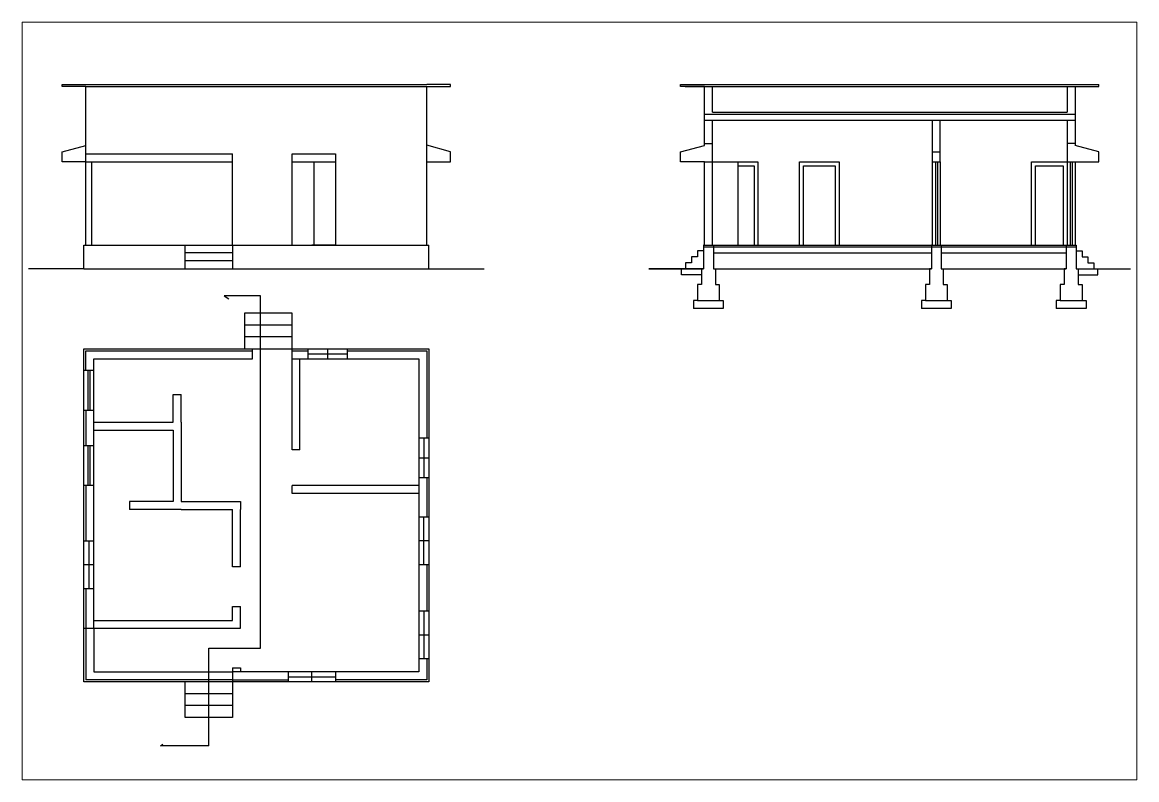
# Paper-space layout 'Layout1' of a CAD drawing. Header units: centimetres. Extents: x 27 to 244, y 18 to 166.
# The model-space entities are those that its viewports show. They can reach past a viewport. Long polylines and large blocks are cut down to what shows.
import ezdxf

# ---------------------------------------------------------------- set-up
doc = ezdxf.new("R2010")
doc.units = ezdxf.units.CM
doc.linetypes.add('ACAD_ISO03W100', pattern=[30, 12, -18])
doc.linetypes.add('CENTER', pattern=[50.8, 31.75, -6.35, 6.35, -6.35])
for name, color, linetype in [('CENTER LINE', 20, 'CENTER'), ('door', 10, 'Continuous'), ('Layer1', 7, 'ACAD_ISO03W100'), ('WINDOW', 73, 'Continuous')]:
    doc.layers.add(name, color=color, linetype=linetype)

msp = doc.modelspace()

# ---------------------------------------------------------------- linework, layer by layer
for p, q in [((4927.6, 6515.2), (4927.6, 6520.2)), ((4927.6, 6520.2), (4987.6, 6520.2)), ((4987.6, 6515.2), (4927.6, 6515.2)), ((4987.6, 6520.2), (5847.6, 6520.2)), ((4987.6, 6515.2), (5847.6, 6515.2)), ((4987.6, 6115.2), (4987.6, 6515.2)), ((5907.6, 6520.2), (5847.6, 6520.2)), ((5847.6, 6115.2), (5847.6, 6515.2)), ((5847.6, 6515.2), (5907.6, 6515.2)), ((5907.6, 6515.2), (5907.6, 6520.2)), ((6487.9, 6515.2), (6487.9, 6520.2)), ((6487.9, 6520.2), (6499, 6520.2)), ((6547.9, 6515.2), (6487.9, 6515.2)), ((6499, 6520.2), (7542.9, 6520.2)), ((6499, 6515.2), (7542.9, 6515.2)), ((6547.9, 6366.3), (6547.9, 6515.2)), ((6567.9, 6450.2), (6567.9, 6515.2)), ((7462.9, 6515.2), (7462.9, 6450.2)), ((7482.9, 6515.2), (7482.9, 6366.3)), ((7542.9, 6515.2), (7542.9, 6520.2)), ((6547.9, 6445.2), (7482.9, 6445.2)), ((6567.9, 6450.2), (7462.9, 6450.2)), ((6547.9, 6430.2), (7482.9, 6430.2)), ((6567.9, 6115.2), (6567.9, 6430.2)), ((7122.9, 6325.2), (7122.9, 6430.2)), ((7142.9, 6325.2), (7142.9, 6430.2)), ((7462.9, 6430.2), (7462.9, 6115.2)), ((4927.6, 6350.2), (4987.6, 6366.2)), ((5907.6, 6350.2), (5847.6, 6366.6)), ((6487.9, 6350.2), (6547.9, 6366.3)), ((6547.9, 6371.3), (6567.9, 6371.3)), ((7482.9, 6371.3), (7462.9, 6371.3)), ((7542.9, 6350.2), (7482.9, 6366.3)), ((4927.6, 6325.2), (4927.6, 6350.2)), ((4987.6, 6345.2), (5357.6, 6345.2)), ((5357.6, 6115.2), (5357.6, 6345.2)), ((5507.6, 6115.2), (5507.6, 6345.2)), ((5507.6, 6345.2), (5617.6, 6345.2)), ((5617.6, 6345.2), (5617.6, 6115.2)), ((5907.6, 6325.2), (5907.6, 6350.2)), ((6487.9, 6325.2), (6487.9, 6350.2)), ((7122.9, 6350.2), (7142.9, 6350.2)), ((7542.9, 6325.2), (7542.9, 6350.2)), ((4987.6, 6325.2), (4927.6, 6325.2)), ((4987.6, 6325.2), (5357.6, 6325.2)), ((5002.6, 6115.2), (5002.6, 6325.2)), ((5507.6, 6325.2), (5617.6, 6325.2)), ((5562.6, 6325.2), (5562.6, 6115.2)), ((5847.6, 6325.2), (5907.6, 6325.2)), ((6547.9, 6325.2), (6487.9, 6325.2)), ((6547.9, 6115.2), (6547.9, 6325.2)), ((6547.9, 6325.2), (6632.9, 6325.2)), ((6632.9, 6115.2), (6632.9, 6325.2)), ((6632.9, 6325.2), (6682.9, 6325.2)), ((6632.9, 6315.2), (6672.9, 6315.2)), ((6672.9, 6315.2), (6672.9, 6115.2)), ((6682.9, 6325.2), (6682.9, 6115.2)), ((6787.9, 6115.2), (6787.9, 6325.2)), ((6787.9, 6325.2), (6887.9, 6325.2)), ((6797.9, 6315.2), (6877.9, 6315.2)), ((6797.9, 6115.2), (6797.9, 6315.2)), ((6877.9, 6315.2), (6877.9, 6115.2)), ((6887.9, 6325.2), (6887.9, 6115.2)), ((7122.9, 6115.2), (7122.9, 6325.2)), ((7122.9, 6325.2), (7142.9, 6325.2)), ((7130.4, 6325.2), (7130.4, 6115.2)), ((7135.4, 6325.2), (7135.4, 6115.2)), ((7142.9, 6325.2), (7142.9, 6115.2)), ((7372.9, 6115.2), (7372.9, 6325.2)), ((7372.9, 6325.2), (7462.9, 6325.2)), ((7382.9, 6315.2), (7452.9, 6315.2)), ((7382.9, 6115.2), (7382.9, 6315.2)), ((7452.9, 6315.2), (7452.9, 6115.2)), ((7462.9, 6325.2), (7482.9, 6325.2)), ((7470.4, 6325.2), (7470.4, 6115.2)), ((7475.4, 6325.2), (7475.4, 6115.2)), ((7482.9, 6325.2), (7542.9, 6325.2)), ((7482.9, 6325.2), (7482.9, 6115.2)), ((4982.6, 6115.2), (5852.6, 6115.2)), ((4982.6, 6055.2), (4982.6, 6115.2)), ((5237.6, 6055.2), (5237.6, 6115.2)), ((5357.6, 6115.2), (5357.6, 6055.2)), ((5617.6, 6115.2), (5557.6, 6115.2)), ((5852.6, 6055.2), (5852.6, 6115.2)), ((6545.4, 6115.2), (7485.4, 6115.2)), ((6547.9, 6115.2), (6545.4, 6115.2)), ((6545.4, 6115.2), (6545.4, 6055.2)), ((6545.4, 6110.2), (7485.4, 6110.2)), ((6570.4, 6115.2), (6570.4, 6055.2)), ((7122.9, 6115.2), (7120.4, 6115.2)), ((7120.4, 6115.2), (7120.4, 6055.2)), ((7145.4, 6115.2), (7145.4, 6055.2)), ((7460.4, 6115.2), (7460.4, 6055.2)), ((7485.4, 6115.2), (7485.4, 6055.2)), ((5357.6, 6095.2), (5237.6, 6095.2)), ((5357.6, 6075.2), (5237.6, 6075.2)), ((6530.4, 6085.2), (6515.4, 6085.2)), ((6515.4, 6085.2), (6515.4, 6070.2)), ((6545.4, 6100.2), (6530.4, 6100.2)), ((6530.4, 6100.2), (6530.4, 6085.2)), ((6570.4, 6095.2), (7120.4, 6095.2)), ((7145.4, 6095.2), (7460.4, 6095.2)), ((7485.4, 6100.2), (7500.4, 6100.2)), ((7500.4, 6100.2), (7500.4, 6085.2)), ((7500.4, 6085.2), (7515.4, 6085.2)), ((7515.4, 6085.2), (7515.4, 6070.2)), ((4912.6, 6055.2), (4842.6, 6055.2)), ((4982.6, 6055.2), (4912.6, 6055.2)), ((4982.6, 6055.2), (5852.6, 6055.2)), ((5852.6, 6055.2), (5992.6, 6055.2)), ((6407.9, 6055.2), (6545.4, 6055.2)), ((6545.4, 6055.2), (6407.9, 6055.2)), ((6490.4, 6040.2), (6490.4, 6055.2)), ((6515.4, 6070.2), (6500.4, 6070.2)), ((6500.4, 6070.2), (6500.4, 6055.2)), ((6545.4, 6055.2), (6540.4, 6055.2)), ((6540.4, 6055.2), (6540.4, 6015.2)), ((6544.9, 6055.2), (6542.9, 6055.2)), ((6570.4, 6055.2), (6575.4, 6055.2)), ((6570.4, 6055.2), (7120.4, 6055.2)), ((6575.4, 6055.2), (6575.4, 6015.2)), ((7120.4, 6055.2), (7115.4, 6055.2)), ((7115.4, 6055.2), (7115.4, 6015.2)), ((7145.4, 6055.2), (7150.4, 6055.2)), ((7145.4, 6055.2), (7460.4, 6055.2)), ((7150.4, 6055.2), (7150.4, 6015.2)), ((7460.4, 6055.2), (7455.4, 6055.2)), ((7455.4, 6055.2), (7455.4, 6015.2)), ((7485.4, 6055.2), (7490.4, 6055.2)), ((7485.4, 6055.2), (7490.4, 6055.2)), ((7485.4, 6055.2), (7622.9, 6055.2)), ((7490.4, 6055.2), (7490.4, 6015.2)), ((7515.4, 6070.2), (7530.4, 6070.2)), ((7530.4, 6070.2), (7530.4, 6055.2)), ((7540.4, 6040.2), (7540.4, 6055.2)), ((6540.4, 6040.2), (6490.4, 6040.2)), ((7490.4, 6040.2), (7540.4, 6040.2)), ((6540.4, 6015.2), (6530.4, 6015.2)), ((6530.4, 6015.2), (6530.4, 5975.2)), ((6575.4, 6015.2), (6585.4, 6015.2)), ((6585.4, 6015.2), (6585.4, 5975.2)), ((7115.4, 6015.2), (7105.4, 6015.2)), ((7105.4, 6015.2), (7105.4, 5975.2)), ((7150.4, 6015.2), (7160.4, 6015.2)), ((7160.4, 6015.2), (7160.4, 5975.2)), ((7455.4, 6015.2), (7445.4, 6015.2)), ((7445.4, 6015.2), (7445.4, 5975.2)), ((7490.4, 6015.2), (7500.4, 6015.2)), ((7500.4, 6015.2), (7500.4, 5975.2)), ((5336, 5986.8), (5347.9, 5979.2)), ((6530.4, 5975.2), (6520.4, 5975.2)), ((6520.4, 5975.2), (6520.4, 5955.2)), ((6530.4, 5975.2), (6585.4, 5975.2)), ((6585.4, 5975.2), (6595.4, 5975.2)), ((6595.4, 5975.2), (6595.4, 5955.2)), ((7105.4, 5975.2), (7095.4, 5975.2)), ((7095.4, 5975.2), (7095.4, 5955.2)), ((7105.4, 5975.2), (7160.4, 5975.2)), ((7160.4, 5975.2), (7170.4, 5975.2)), ((7170.4, 5975.2), (7170.4, 5955.2)), ((7445.4, 5975.2), (7435.4, 5975.2)), ((7435.4, 5975.2), (7435.4, 5955.2)), ((7445.4, 5975.2), (7500.4, 5975.2)), ((7500.4, 5975.2), (7510.4, 5975.2)), ((7510.4, 5975.2), (7510.4, 5955.2)), ((5507.6, 5943.4), (5387.6, 5943.4)), ((5387.6, 5943.4), (5387.6, 5853.4)), ((5507.6, 5853.4), (5507.6, 5943.4)), ((6595.4, 5955.2), (6520.4, 5955.2)), ((7170.4, 5955.2), (7095.4, 5955.2)), ((7510.4, 5955.2), (7435.4, 5955.2)), ((5507.6, 5913.4), (5387.6, 5913.4)), ((5507.6, 5883.4), (5387.6, 5883.4)), ((4987.6, 5798.4), (4987.6, 5848.4)), ((4987.6, 5848.4), (5407.6, 5848.4)), ((5407.6, 5828.4), (5407.6, 5853.4)), ((5507.6, 5598.4), (5507.6, 5853.4)), ((5507.6, 5848.4), (5547.6, 5848.4)), ((5547.6, 5853.4), (5547.6, 5828.4)), ((5597.6, 5828.4), (5597.6, 5853.4)), ((5647.6, 5828.4), (5647.6, 5853.4)), ((5647.6, 5848.4), (5847.6, 5848.4)), ((5847.6, 5848.4), (5847.6, 5628.4)), ((5007.6, 5148.4), (5007.6, 5828.4)), ((5007.6, 5828.4), (5407.6, 5828.4)), ((5507.6, 5828.4), (5827.6, 5828.4)), ((5527.6, 5598.4), (5527.6, 5828.4)), ((5547.6, 5840.9), (5647.6, 5840.9)), ((5827.6, 5828.4), (5827.6, 5038.4)), ((5007.6, 5798.4), (4982.6, 5798.4)), ((5207.6, 5668.4), (5207.6, 5738.4)), ((5207.6, 5738.4), (5227.6, 5738.4)), ((5227.6, 5668.4), (5227.6, 5738.4)), ((4982.6, 5698.4), (5007.6, 5698.4)), ((4987.6, 5698.4), (4987.6, 5608.4)), ((5007.6, 5668.4), (5207.6, 5668.4)), ((5227.6, 5668.4), (5227.6, 5468.4)), ((5007.6, 5648.4), (5207.6, 5648.4)), ((5207.6, 5648.4), (5207.6, 5468.4)), ((5852.6, 5628.4), (5827.6, 5628.4)), ((5840.1, 5628.4), (5840.1, 5528.4)), ((5007.6, 5608.4), (4982.6, 5608.4)), ((5527.6, 5598.4), (5507.6, 5598.4)), ((5827.6, 5578.4), (5852.6, 5578.4)), ((5827.6, 5528.4), (5852.6, 5528.4)), ((5847.6, 5528.4), (5847.6, 5429.6)), ((5007.6, 5508.4), (4982.6, 5508.4)), ((4987.6, 5508.4), (4987.6, 5368.4)), ((5827.6, 5508.4), (5507.6, 5508.4)), ((5507.6, 5488.4), (5507.6, 5508.4)), ((5827.6, 5488.4), (5507.6, 5488.4)), ((5207.6, 5468.4), (5097.6, 5468.4)), ((5097.6, 5468.4), (5097.6, 5448.4)), ((5227.6, 5468.4), (5377.6, 5468.4)), ((5377.6, 5468.4), (5377.6, 5448.4)), ((5227.6, 5448.4), (5097.6, 5448.4)), ((5227.6, 5448.4), (5357.6, 5448.4)), ((5357.6, 5303.4), (5357.6, 5448.4)), ((5377.6, 5303.4), (5377.6, 5448.4)), ((5827.6, 5429.6), (5852.6, 5429.6)), ((5007.6, 5368.4), (4982.6, 5368.4)), ((5377.6, 5303.4), (5357.6, 5303.4)), ((5827.6, 5309.6), (5852.6, 5309.6)), ((5847.6, 5309.6), (5847.6, 5192.1)), ((5007.6, 5248.4), (4982.6, 5248.4)), ((4987.6, 5248.4), (4987.6, 5148.4)), ((5357.6, 5168.4), (5357.6, 5203.4)), ((5357.6, 5203.4), (5377.6, 5203.4)), ((5377.6, 5148.4), (5377.6, 5203.4)), ((5827.6, 5192.1), (5852.6, 5192.1)), ((4982.6, 5148.4), (5377.6, 5148.4)), ((5007.6, 5168.4), (5357.6, 5168.4)), ((5827.6, 5072.1), (5852.6, 5072.1)), ((5847.6, 5072.1), (5847.6, 5018.4)), ((5357.6, 5048.4), (5357.6, 5013.4)), ((5357.6, 5048.4), (5377.6, 5048.4)), ((5827.6, 5038.4), (5357.6, 5038.4)), ((5377.6, 5048.4), (5377.6, 5038.4)), ((5497.6, 5038.4), (5497.6, 5013.4)), ((5617.6, 5038.4), (5617.6, 5013.4)), ((5237.6, 4923.4), (5237.6, 5013.4)), ((5357.6, 5018.4), (5497.6, 5018.4)), ((5357.6, 5013.4), (5357.6, 4923.4)), ((5847.6, 5018.4), (5617.6, 5018.4)), ((5357.6, 4983.4), (5237.6, 4983.4)), ((5357.6, 4953.4), (5237.6, 4953.4)), ((5357.6, 4923.4), (5237.6, 4923.4)), ((5175.8, 4851.6), (5181.6, 4856.5))]:
    msp.add_line(p, q)
msp.add_lwpolyline([(4982.6, 5013.4), (4982.6, 5853.4), (5852.6, 5853.4), (5852.6, 5013.4)], close=True)
at = {"layer": 'CENTER LINE'}
for p, q in [((5427.6, 5986.8), (5336, 5986.8)), ((5427.6, 5098.4), (5427.6, 5986.8)), ((5297.6, 5048.4), (5297.6, 5098.4)), ((5297.6, 5098.4), (5377.6, 5098.4)), ((5377.6, 5098.4), (5427.6, 5098.4)), ((5297.6, 4851.6), (5297.6, 5048.4)), ((5297.6, 4851.6), (5175.8, 4851.6))]:
    msp.add_line(p, q, dxfattribs=at)
at = {"layer": 'Layer1'}
for p, q in [((4987.6, 5148.4), (4987.6, 5018.4)), ((5007.6, 5148.4), (5007.6, 5038.4)), ((5007.6, 5038.4), (5357.6, 5038.4)), ((5357.6, 5018.4), (4987.6, 5018.4))]:
    msp.add_line(p, q, dxfattribs=at)
at = {"layer": 'WINDOW'}
for p, q in [((4992.6, 5798.4), (4992.6, 5698.4)), ((4997.6, 5798.4), (4997.6, 5698.4)), ((4992.6, 5608.4), (4992.6, 5508.4)), ((4997.6, 5608.4), (4997.6, 5508.4)), ((5840.1, 5309.6), (5840.1, 5429.6)), ((5827.6, 5369.6), (5852.6, 5369.6)), ((4995.1, 5368.4), (4995.1, 5248.4)), ((5007.6, 5308.4), (4982.6, 5308.4)), ((5840.1, 5192.1), (5840.1, 5072.1)), ((5827.6, 5132.1), (5852.6, 5132.1)), ((5557.6, 5013.4), (5557.6, 5038.4)), ((5497.6, 5025.9), (5617.6, 5025.9))]:
    msp.add_line(p, q, dxfattribs=at)

psp = doc.layouts.get("Layout1")

# ---------------------------------------------------------------- viewports
at = {"layer": 'door'}
psp.add_viewport(center=(135.81, 92.29), size=(217.29, 147.6587), view_center_point=(6232.76, 5721.78), view_height=1910.3678, dxfattribs=at)

doc.saveas('drawing.dxf')
